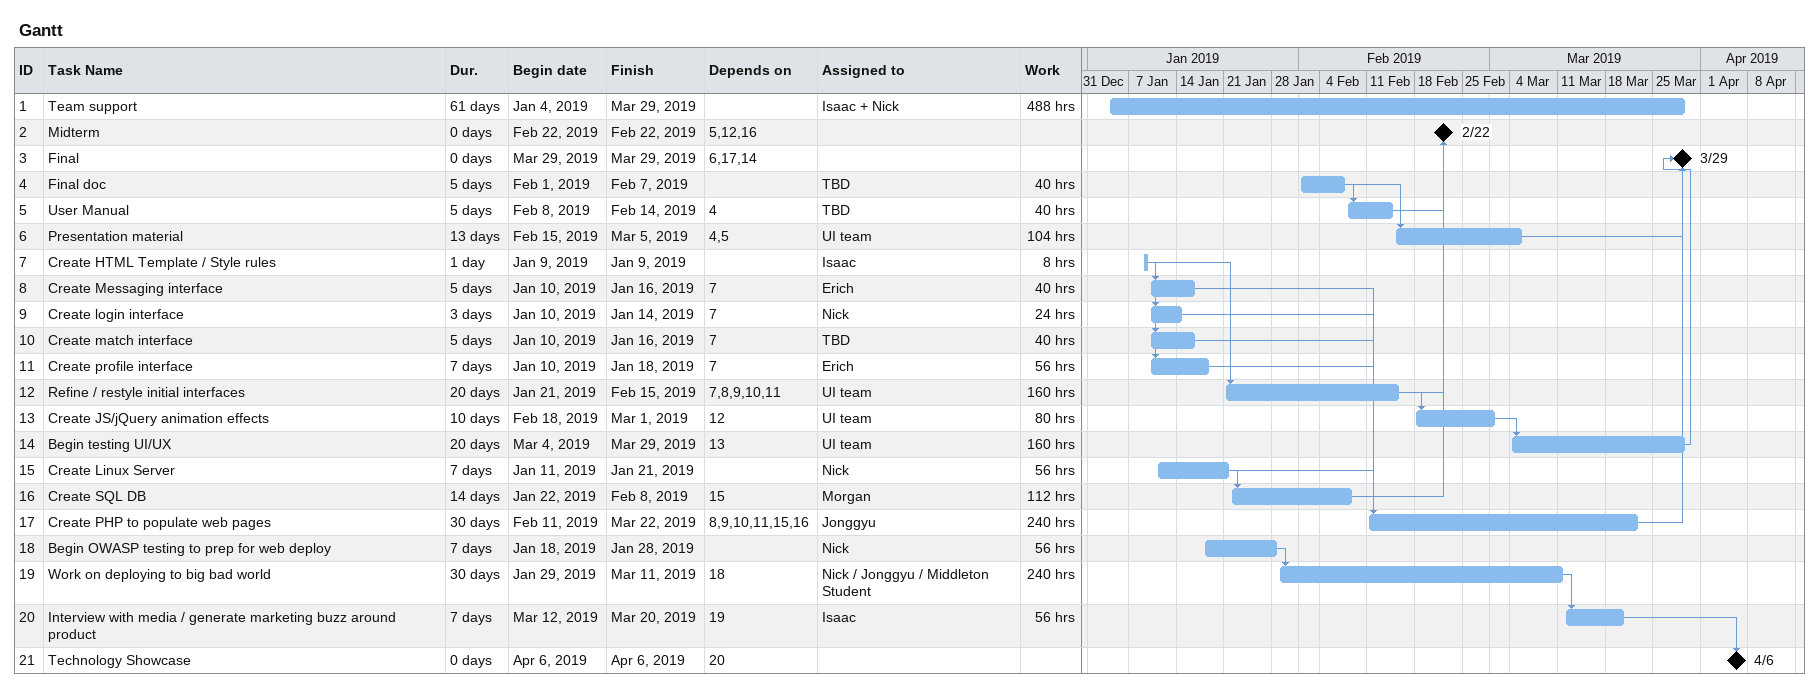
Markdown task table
Gantt

| ID | Task | Duration | Start | Finish | Predecessors | Resources | Work (h) |
|---|---|---|---|---|---|---|---|
| 1 | Team support | 61d | 2019-01-04 | 2019-03-29 |  | Isaac + Nick | 488 |
| 2 | Midterm | 0d | 2019-02-22 | 2019-02-22 | 5, 12, 16 |  |  |
| 3 | Final | 0d | 2019-03-29 | 2019-03-29 | 6, 17, 14 |  |  |
| 4 | Final doc | 5d | 2019-02-01 | 2019-02-07 |  | TBD | 40 |
| 5 | User Manual | 5d | 2019-02-08 | 2019-02-14 | 4 | TBD | 40 |
| 6 | Presentation material | 13d | 2019-02-15 | 2019-03-05 | 4, 5 | UI team | 104 |
| 7 | Create HTML Template / Style rules | 1d | 2019-01-09 | 2019-01-09 |  | Isaac | 8 |
| 8 | Create Messaging interface | 5d | 2019-01-10 | 2019-01-16 | 7 | Erich | 40 |
| 9 | Create login interface | 3d | 2019-01-10 | 2019-01-14 | 7 | Nick | 24 |
| 10 | Create match interface | 5d | 2019-01-10 | 2019-01-16 | 7 | TBD | 40 |
| 11 | Create profile interface | 7d | 2019-01-10 | 2019-01-18 | 7 | Erich | 56 |
| 12 | Refine / restyle initial interfaces | 20d | 2019-01-21 | 2019-02-15 | 7, 8, 9, 10, 11 | UI team | 160 |
| 13 | Create JS/jQuery animation effects | 10d | 2019-02-18 | 2019-03-01 | 12 | UI team | 80 |
| 14 | Begin testing UI/UX | 20d | 2019-03-04 | 2019-03-29 | 13 | UI team | 160 |
| 15 | Create Linux Server | 7d | 2019-01-11 | 2019-01-21 |  | Nick | 56 |
| 16 | Create SQL DB | 14d | 2019-01-22 | 2019-02-08 | 15 | Morgan | 112 |
| 17 | Create PHP to populate web pages | 30d | 2019-02-11 | 2019-03-22 | 8, 9, 10, 11, 15, 16 | Jonggyu | 240 |
| 18 | Begin OWASP testing to prep for web deploy | 7d | 2019-01-18 | 2019-01-28 |  | Nick | 56 |
| 19 | Work on deploying to big bad world | 30d | 2019-01-29 | 2019-03-11 | 18 | Nick / Jonggyu / Middleton Student | 240 |
| 20 | Interview with media / generate marketing buzz around product | 7d | 2019-03-12 | 2019-03-20 | 19 | Isaac | 56 |
| 21 | Technology Showcase | 0d | 2019-04-06 | 2019-04-06 | 20 |  |  |
